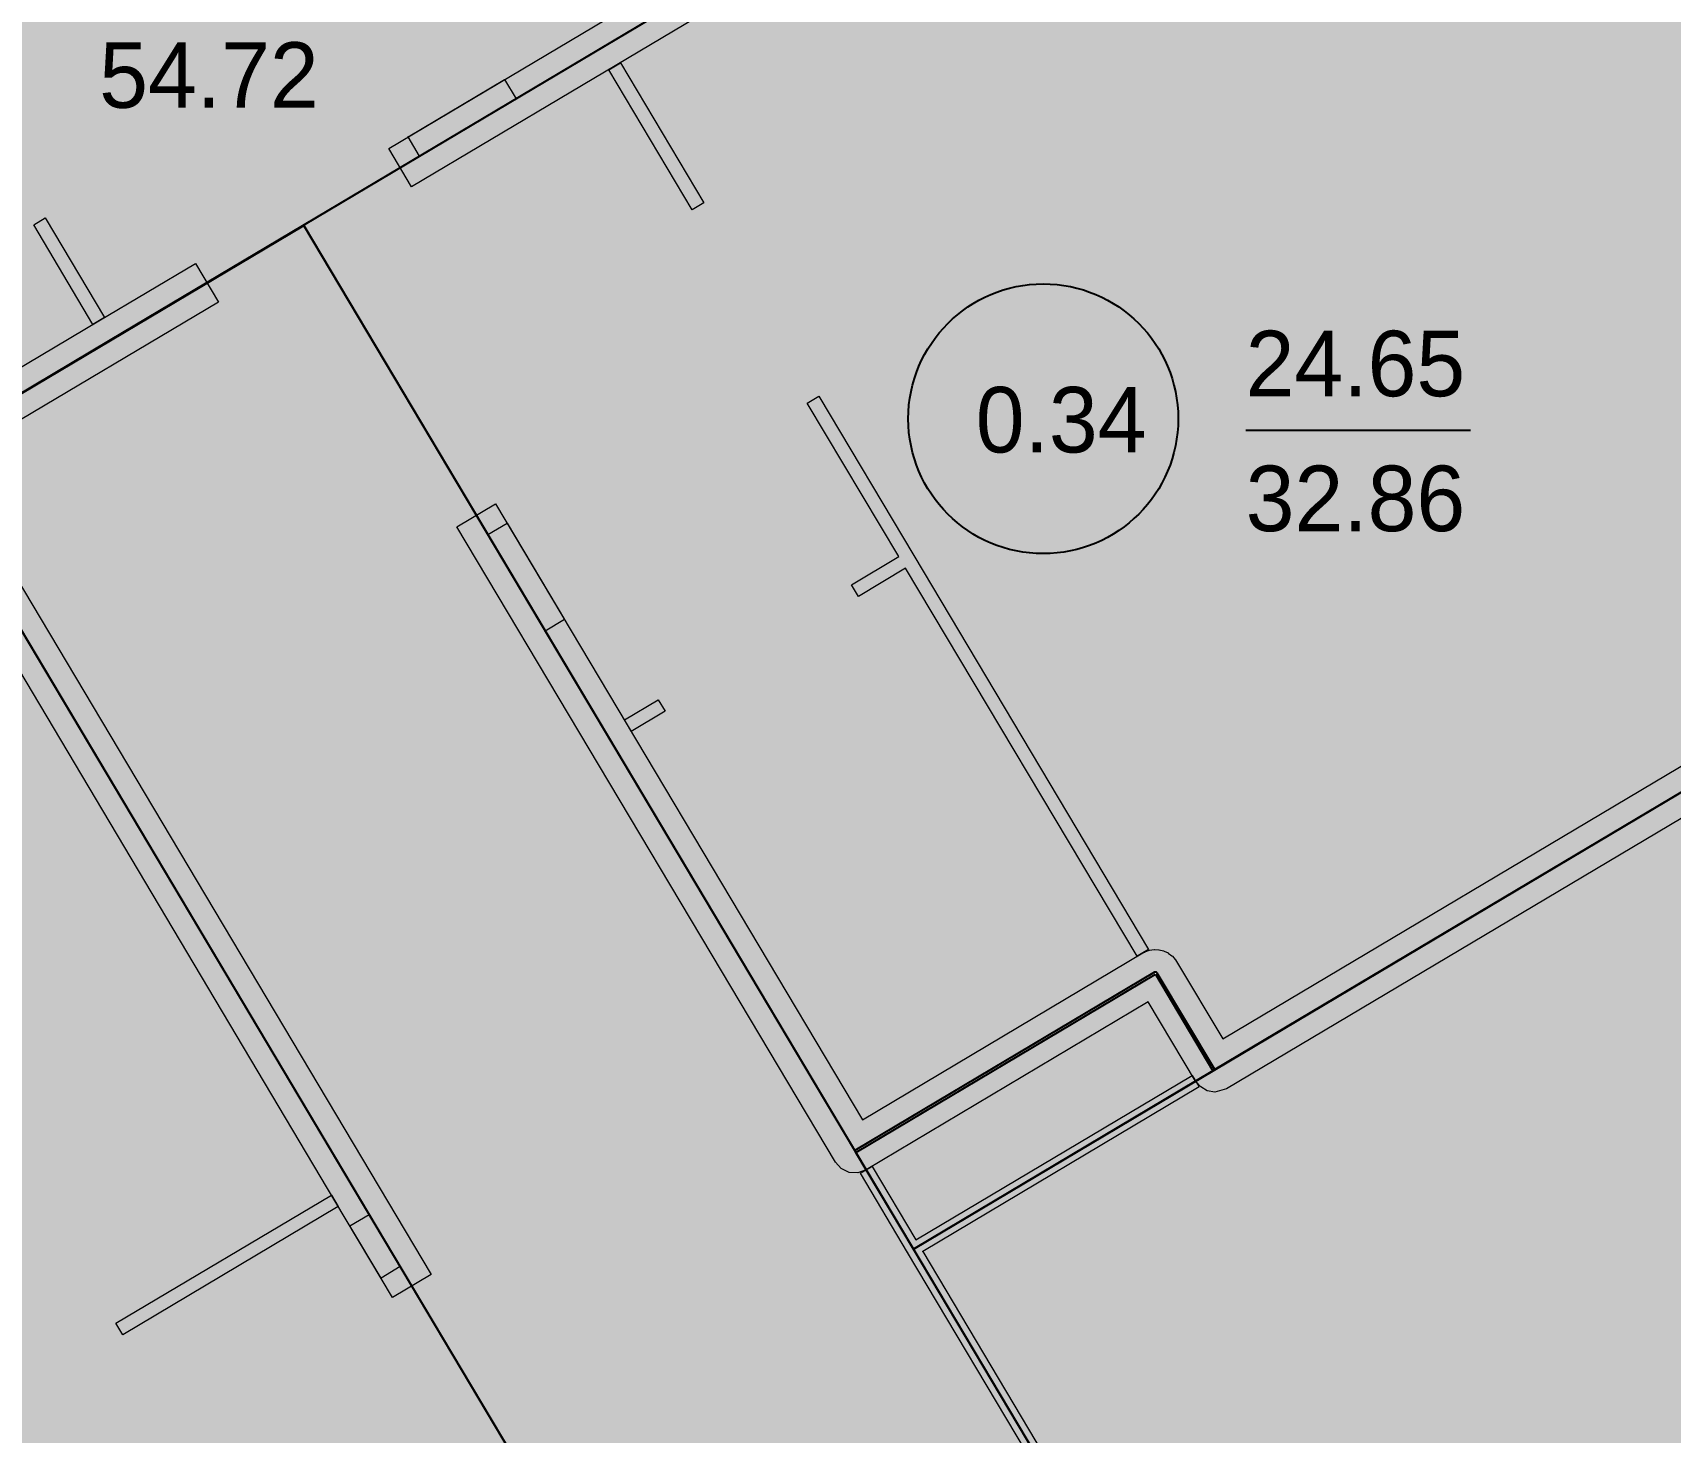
# Model space of a CAD drawing. Header units: millimetres. Extents: x 0 to 312583, y -208103 to 25097.
# Drawn here: x 104614 to 111894, y -152236 to -146011 of the extents above; entities that cross this region are included whole.
import ezdxf

# ---------------------------------------------------------------- set-up
doc = ezdxf.new("R2010")
doc.units = ezdxf.units.MM
doc.linetypes.add('Solid', pattern=[0])
for name, color, linetype, lineweight in [('Inner Walls', 5, 'Solid', 0), ('One-Bedroom Apartment', 151, 'Solid', 25), ('Room Objects', 47, 'Solid', 15), ('Room Walls', 47, 'Solid', 35), ('Service Area', 252, 'Solid', 25), ('Studio Apartment', 151, 'Solid', 25), ('Three-Bedroom Apartment', 250, 'Solid', 25)]:
    doc.layers.add(name, color=color, linetype=linetype, lineweight=lineweight)
doc.styles.add('Dialog.plain', font='Dialog.plain')

msp = doc.modelspace()

# ---------------------------------------------------------------- hatches: boundary and pattern name
at = {"layer": 'One-Bedroom Apartment', "linetype": 'Solid', "lineweight": 25}
for points in [[(104570, -143188), (104708, -143106), (104708, -143106), (104964, -143536), (104965, -143537), (104966, -143538), (104968, -143539), (104970, -143540), (104972, -143540), (104974, -143540), (104976, -143540), (104977, -143539), (106369, -142710), (106371, -142709), (106372, -142708), (106373, -142706), (106374, -142704), (106374, -142702), (106374, -142700), (106374, -142698), (106373, -142697), (106117, -142267), (109202, -140430), (109202, -140430), (111146, -143695), (104959, -147379), (98773, -151062), (98773, -151062), (96829, -147797), (100876, -145388), (100876, -145388), (101131, -145817), (101133, -145819), (101134, -145820), (101136, -145821), (101138, -145822), (101139, -145822), (101141, -145822), (101143, -145821), (101145, -145821), (103276, -144552), (104823, -143631), (104824, -143630), (104826, -143628), (104827, -143627), (104827, -143625), (104827, -143623), (104827, -143621), (104827, -143619), (104826, -143617)], [(100717, -154327), (98773, -151062), (104100, -147890), (104100, -147891), (106044, -151156), (107988, -154421), (106531, -155288), (106531, -155288), (106276, -154858), (106274, -154857), (106273, -154855), (106271, -154854), (106270, -154854), (106268, -154853), (106266, -154853), (106264, -154854), (106262, -154855), (105063, -155568), (105062, -155569), (105060, -155571), (105059, -155573), (105059, -155574), (105058, -155576), (105059, -155578), (105059, -155580), (105060, -155582), (105316, -156012), (102661, -157592), (102661, -157592)]]:
    msp.add_hatch(color=250, dxfattribs=at).paths.add_polyline_path(points, flags=0)
at = {"layer": 'Room Objects', "linetype": 'Solid', "lineweight": 0}
for points in [[(106712, -146219), (106763, -146305), (106763, -146305), (106334, -146560), (106283, -146474), (106283, -146474)], [(106637, -148243), (106723, -148192), (106979, -148621), (106979, -148621), (106893, -148673)], [(106024, -151318), (106110, -151267), (106248, -151499), (106248, -151499), (106163, -151550)]]:
    msp.add_hatch(color=5, dxfattribs=at).paths.add_polyline_path(points, flags=0)
at = {"layer": 'Service Area', "linetype": 'Solid', "lineweight": 25}
for points in [[(112878, -158725), (121298, -153712), (122321, -155430), (112183, -161466), (104100, -147891), (105819, -146868)], [(110320, -154428), (109707, -153398), (109706, -153397), (108530, -151421), (113857, -148249), (115033, -150225), (115034, -150227), (115647, -151257)], [(108274, -150992), (109606, -150199), (109861, -150628), (108530, -151421)]]:
    msp.add_hatch(color=254, dxfattribs=at).paths.add_polyline_path(points, flags=0)
at = {"layer": 'Studio Apartment', "linetype": 'Solid', "lineweight": 25}
msp.add_hatch(color=252, dxfattribs=at).paths.add_polyline_path([(105818, -146867), (111146, -143695), (111146, -143695), (113090, -146961), (113857, -148249), (113857, -148249), (109870, -150623), (109870, -150623), (109614, -150194), (109613, -150192), (109612, -150191), (109610, -150190), (109608, -150189), (109606, -150189), (109604, -150189), (109602, -150189), (109601, -150190), (108269, -150983), (107762, -150132), (105819, -146868)], flags=0)

# ---------------------------------------------------------------- linework, layer by layer
at = {"layer": 'Inner Walls', "color": 47, "linetype": 'Solid', "lineweight": 15}
for p, q in [((106197, -146526), (110880, -143737)), ((110982, -143909), (106299, -146697)), ((106299, -146697), (106197, -146526)), ((104908, -147293), (105338, -147037)), ((105338, -147037), (105440, -147209)), ((105440, -147209), (104237, -147925)), ((104049, -147804), (104908, -147293)), ((104237, -147925), (106386, -151534)), ((105958, -151207), (104066, -148028)), ((106500, -148208), (106672, -148106)), ((106672, -148106), (108304, -150846)), ((107676, -150184), (106500, -148208)), ((109905, -150486), (113591, -148291)), ((113693, -148463), (109921, -150709)), ((108304, -150846), (109549, -150104)), ((109549, -150104), (109558, -150100)), ((109558, -150100), (109560, -150099)), ((109560, -150099), (109578, -150092)), ((109578, -150092), (109580, -150092)), ((109580, -150092), (109600, -150089)), ((109600, -150089), (109602, -150089)), ((109602, -150089), (109621, -150090)), ((109621, -150090), (109623, -150090)), ((109623, -150090), (109642, -150095)), ((109642, -150095), (109644, -150096)), ((109644, -150096), (109662, -150104)), ((109662, -150104), (109663, -150105)), ((109663, -150105), (109679, -150117)), ((108183, -151034), (107676, -150184)), ((109679, -150117), (109681, -150118)), ((109681, -150118), (109694, -150133)), ((109694, -150133), (109695, -150134)), ((109695, -150134), (109700, -150142)), ((109700, -150142), (109905, -150486)), ((109574, -150322), (108320, -151069)), ((109784, -150674), (109574, -150322)), ((109807, -150700), (109784, -150674)), ((109836, -150717), (109807, -150700)), ((109870, -150723), (109836, -150717)), ((109921, -150709), (109870, -150723)), ((108209, -151063), (108183, -151034)), ((108244, -151080), (108209, -151063)), ((108283, -151082), (108244, -151080)), ((108320, -151069), (108283, -151082)), ((106214, -151636), (105958, -151207)), ((106386, -151534), (106214, -151636))]:
    msp.add_line(p, q, dxfattribs=at)
at = {"layer": 'One-Bedroom Apartment', "color": 250, "linetype": 'Solid', "lineweight": 25}
for p, q in [((111146, -143695), (104959, -147379)), ((104959, -147379), (98773, -151062)), ((104100, -147891), (106044, -151156)), ((106044, -151156), (107988, -154421))]:
    msp.add_line(p, q, dxfattribs=at)
at = {"layer": 'Room Objects', "color": 0, "linetype": 'Solid', "lineweight": 0}
for p, q in [((106283, -146474), (106712, -146219)), ((106712, -146219), (106763, -146305)), ((106763, -146305), (106334, -146560)), ((106334, -146560), (106283, -146474)), ((106637, -148243), (106723, -148192)), ((106723, -148192), (106979, -148621)), ((106893, -148673), (106637, -148243)), ((106979, -148621), (106893, -148673)), ((106024, -151318), (106110, -151267)), ((106110, -151267), (106248, -151499)), ((106163, -151550), (106024, -151318)), ((106248, -151499), (106163, -151550))]:
    msp.add_line(p, q, dxfattribs=at)
for p in [(106763, -146305), (106283, -146474), (106979, -148621), (106248, -151499)]:
    msp.add_point(p, dxfattribs=at)
at = {"layer": 'Room Walls', "color": 47, "linetype": 'Solid', "lineweight": 9}
for p, q in [((107176, -146176), (107227, -146145)), ((107546, -146799), (107176, -146176)), ((107227, -146145), (107598, -146768)), ((104619, -146866), (104670, -146835)), ((104670, -146835), (104934, -147278)), ((107598, -146768), (107546, -146799)), ((104882, -147308), (104619, -146866)), ((104934, -147278), (104882, -147308)), ((108058, -147658), (108110, -147627)), ((108110, -147627), (108532, -148336)), ((108465, -148341), (108058, -147658)), ((108254, -148466), (108465, -148341)), ((108532, -148336), (109575, -150089)), ((108495, -148392), (108285, -148518)), ((109524, -150119), (108495, -148392)), ((108285, -148518), (108254, -148466)), ((107245, -149067), (107395, -148978)), ((107395, -148978), (107426, -149029)), ((107275, -149119), (107245, -149067)), ((107426, -149029), (107275, -149119)), ((109575, -150089), (109524, -150119)), ((108540, -151380), (109769, -150649)), ((109769, -150649), (109800, -150700)), ((109800, -150700), (108571, -151432)), ((108294, -151084), (108346, -151054)), ((108346, -151054), (108540, -151380)), ((108504, -151437), (108294, -151084)), ((104984, -151751), (105943, -151181)), ((105943, -151181), (105973, -151232)), ((105973, -151232), (105015, -151803)), ((109681, -153414), (108504, -151437)), ((108571, -151432), (109732, -153381)), ((105015, -151803), (104984, -151751))]:
    msp.add_line(p, q, dxfattribs=at)
for p in [(108504, -151437), (108504, -151437), (108571, -151432)]:
    msp.add_point(p, dxfattribs=at)
at = {"layer": 'Service Area', "color": 254, "linetype": 'Solid', "lineweight": 25}
for p, q in [((104100, -147891), (105819, -146868)), ((105819, -146868), (112878, -158725)), ((112183, -161466), (104100, -147891)), ((108530, -151421), (113857, -148249)), ((108274, -150992), (109606, -150199)), ((109606, -150199), (109861, -150628)), ((109861, -150628), (108530, -151421)), ((108530, -151421), (108274, -150992)), ((109706, -153397), (108530, -151421))]:
    msp.add_line(p, q, dxfattribs=at)
at = {"layer": 'Studio Apartment', "color": 252, "linetype": 'Solid', "lineweight": 25}
for p, q in [((105818, -146867), (111146, -143695)), ((105819, -146868), (105818, -146867)), ((107762, -150132), (105819, -146868)), ((113857, -148249), (109870, -150623)), ((108269, -150983), (107762, -150132)), ((109601, -150190), (108269, -150983)), ((109602, -150189), (109601, -150190)), ((109604, -150189), (109602, -150189)), ((109606, -150189), (109604, -150189)), ((109608, -150189), (109606, -150189)), ((109610, -150190), (109608, -150189)), ((109612, -150191), (109610, -150190)), ((109613, -150192), (109612, -150191)), ((109614, -150194), (109613, -150192)), ((109870, -150623), (109614, -150194))]:
    msp.add_line(p, q, dxfattribs=at)
msp.add_point((109870, -150623), dxfattribs=at)
at = {"layer": 'Three-Bedroom Apartment', "color": 7, "linetype": 'Solid', "lineweight": 25}
msp.add_line((110007, -147778), (111007, -147778), dxfattribs=at)
msp.add_circle((109107, -147728), 600, dxfattribs=at)

# ---------------------------------------------------------------- texts
at = {"layer": 'Three-Bedroom Apartment', "color": 7, "linetype": 'Solid', "lineweight": 25, "style": 'Dialog.plain'}
for s, p in [('54.72', (104910, -146345)), ('24.65', (110007, -147628)), ('0.34', (108807, -147878)), ('32.86', (110007, -148228))]:
    msp.add_text(s, height=291.61, dxfattribs=at).set_placement(p)

doc.saveas('drawing.dxf')
